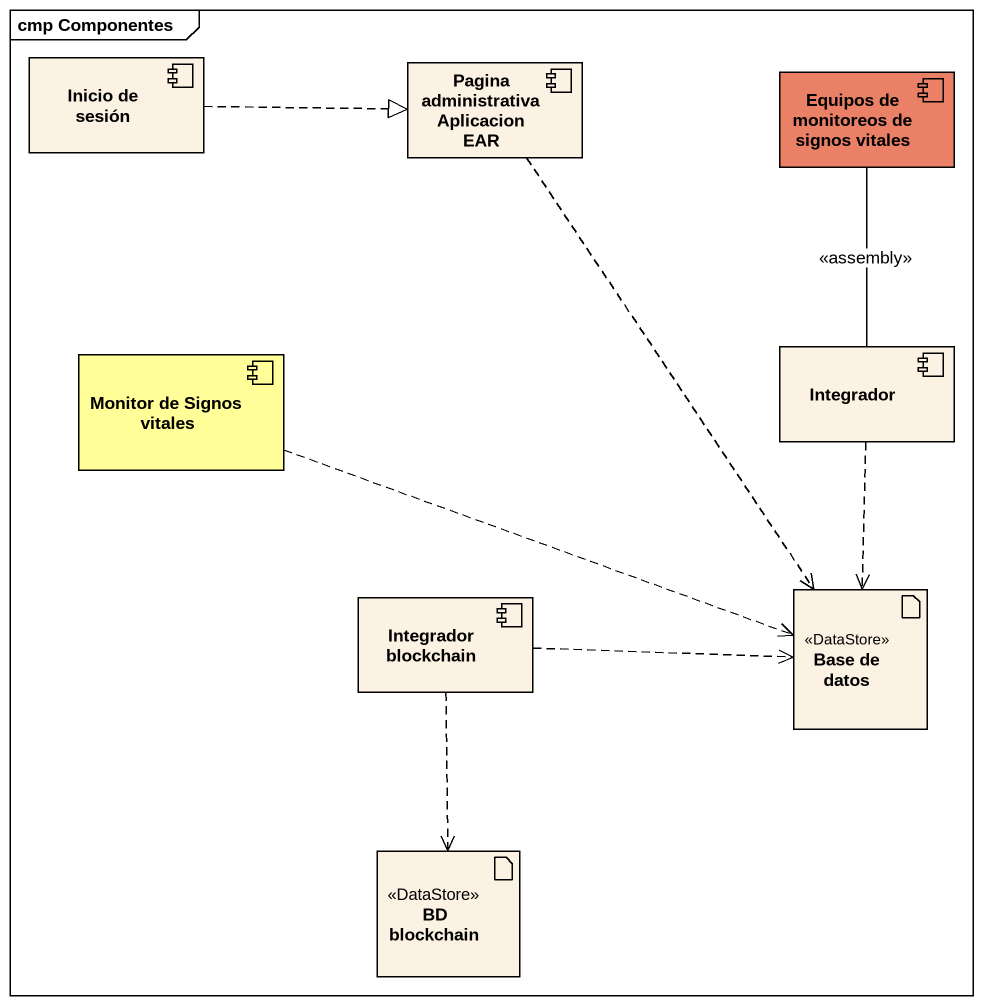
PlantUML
@startuml
mainframe cmp Componentes
component "Inicio de sesión" as Inicio_de_sesión
component "Pagina administrativa Aplicacion EAR" as Pagina_administrativa
component "Equipos de monitoreos de signos vitales" as Equipos_de_monitoreos_de #EA8066
component "Monitor de Signos vitales" as Monitor_de_Signos_vitales #FFFE99
component Integrador
component "Integrador blockchain" as Integrador_blockchain
artifact "Base de datos" as Base_de_datos <<DataStore>>
artifact "BD blockchain" as BD_blockchain <<DataStore>>
Inicio_de_sesión .right.|> Pagina_administrativa
Pagina_administrativa ..> Base_de_datos
Equipos_de_monitoreos_de -- Integrador : <<assembly>>
Monitor_de_Signos_vitales .right.> Base_de_datos
Integrador ..> Base_de_datos
Integrador_blockchain .right.> Base_de_datos
Integrador_blockchain ..> BD_blockchain
@enduml
